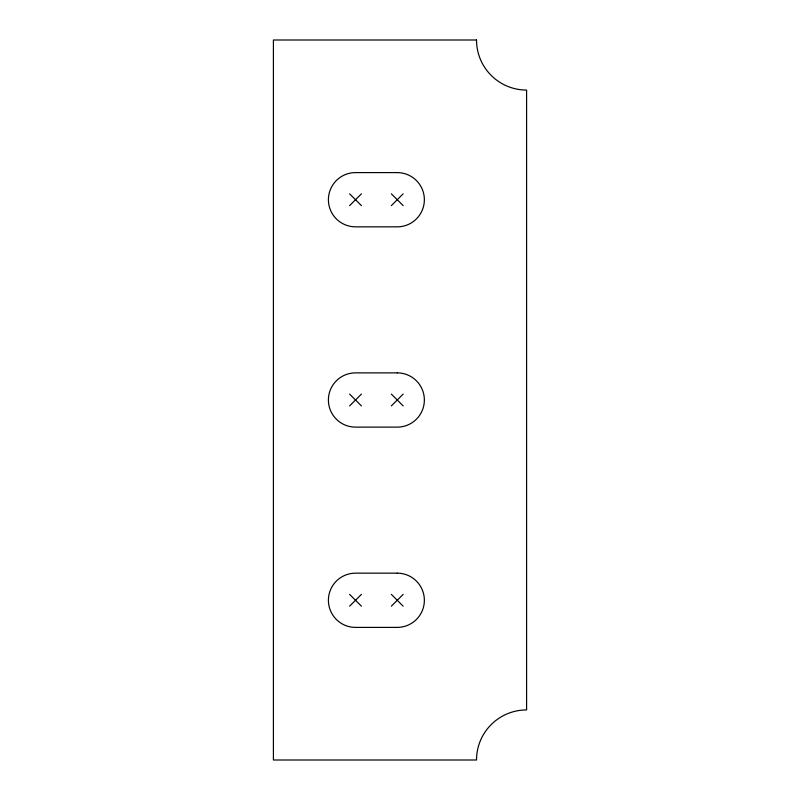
<?xml version="1.0" encoding="UTF-8"?>
<svg xmlns="http://www.w3.org/2000/svg" width="800" height="800" viewBox="0 0 800 800"><rect width="100%" height="100%" fill="white"/><g stroke="black" fill="none" stroke-linecap="round" stroke-linejoin="round"><path stroke-width="1.2" d="M349.62 205.62L361.42 193.82M391.35 205.62L403.15 193.82M349.62 405.9L361.42 394.1M391.35 405.9L403.15 394.1M349.62 606.18L361.42 594.38M391.35 606.18L403.15 594.38M391.35 193.82L403.15 205.62M349.62 193.82L361.42 205.62M391.35 394.1L403.15 405.9M349.62 394.1L361.42 405.9M391.35 594.38L403.15 606.18M349.62 594.38L361.42 606.18M476.52 40L273.41 40L273.41 760L476.52 760A50.07 50.07 0 0 1 526.59 709.93L526.59 90.07A50.07 50.07 0 0 1 476.52 40M397.25 172.6L355.52 172.6A27.12 27.12 0 0 0 328.4 199.72A27.12 27.12 0 0 0 355.52 226.84L397.25 226.84A27.12 27.12 0 0 0 424.37 199.72A27.12 27.12 0 0 0 397.25 172.6M397.25 372.88L355.52 372.88A27.12 27.12 0 0 0 328.4 400A27.12 27.12 0 0 0 355.52 427.12L397.25 427.12A27.12 27.12 0 0 0 424.37 400A27.12 27.12 0 0 0 397.25 372.88M397.25 573.16L355.52 573.16A27.12 27.12 0 0 0 328.4 600.28A27.12 27.12 0 0 0 355.52 627.4L397.25 627.4A27.12 27.12 0 0 0 424.37 600.28A27.12 27.12 0 0 0 397.25 573.16"/></g></svg>
